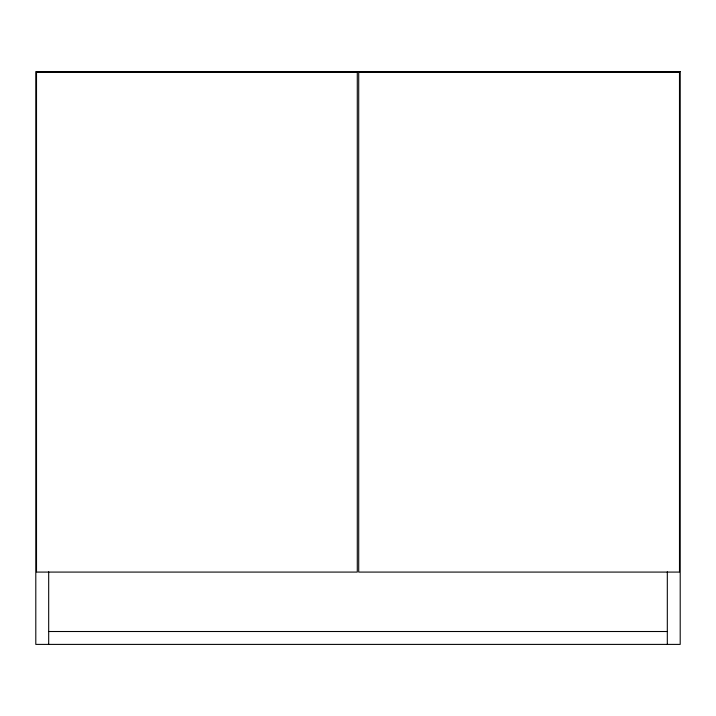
<?xml version="1.0" encoding="UTF-8"?>
<svg xmlns="http://www.w3.org/2000/svg" width="716" height="716" viewBox="0 0 716 716"><rect width="100%" height="100%" fill="white"/><g stroke="black" fill="none" stroke-linecap="round" stroke-linejoin="round"><path stroke-width="1.07" d="M48.688 631.512L667.312 631.512M667.312 571.824L667.312 644.4M48.688 571.824L48.688 644.4M680.2 71.6L35.8 71.6L35.8 644.4L680.2 644.4L680.2 71.6M357.284 72.316L36.516 72.316L36.516 572.084L357.284 572.084L357.284 72.316M679.484 72.316L358.716 72.316L358.716 572.084L679.484 572.084L679.484 72.316"/></g></svg>
